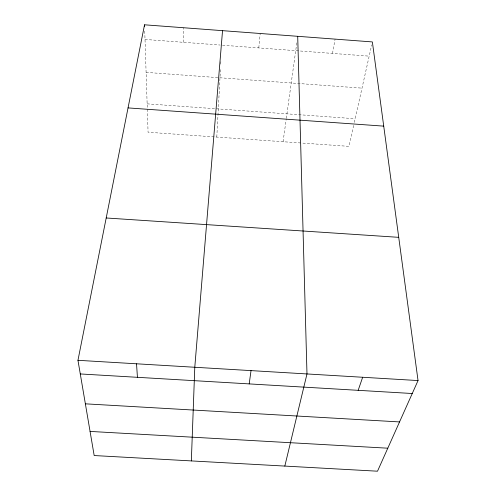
<?xml version="1.0" encoding="UTF-8"?>
<svg xmlns="http://www.w3.org/2000/svg" width="496" height="496" viewBox="0 0 496 496"><rect width="100%" height="100%" fill="white"/><g stroke="black" fill="none" stroke-linecap="round" stroke-linejoin="round"><path stroke-width="0.37" stroke-dasharray="2.48 1.86" d="M183.452 42.309L183.607 27.739M216.795 137.07L220.522 67.915M220.726 64.12L220.894 61.089M258.794 47.92L260.189 33.492M283.073 141.726L286.211 119.121M286.316 118.37L296.974 41.602M332.506 53.407L335.098 39.122M353.642 125.445L348.955 146.351L301.487 143.022M354.311 122.456L371.69 44.913M300.719 142.966L148.075 132.246L144.689 29.425M147.138 103.844L355.148 118.724M146.103 72.379L362.006 88.133M145.018 39.444L220.218 45.043M222.524 45.217L369.173 56.141"/><path stroke-width="0.74" d="M191.344 460.914L194.785 367.263L222.537 30.659M249.197 383.904L251.032 370.617M77.959 360.307L144.534 24.8L372.366 41.924L418.041 380.562L377.506 471.2L94.178 455.545L77.959 360.307L418.041 380.562M284.828 466.079L306.987 373.947L297.705 36.313M358.168 390.327L362.657 377.264M90.067 431.421L387.798 448.198M80.284 373.947L412.25 393.514M85.374 403.831L399.54 421.929M106.2 217.98L398.722 237.336M128.042 107.905L383.724 126.133M136.53 363.791L137.435 377.313M144.534 24.8L144.584 26.344"/></g></svg>
